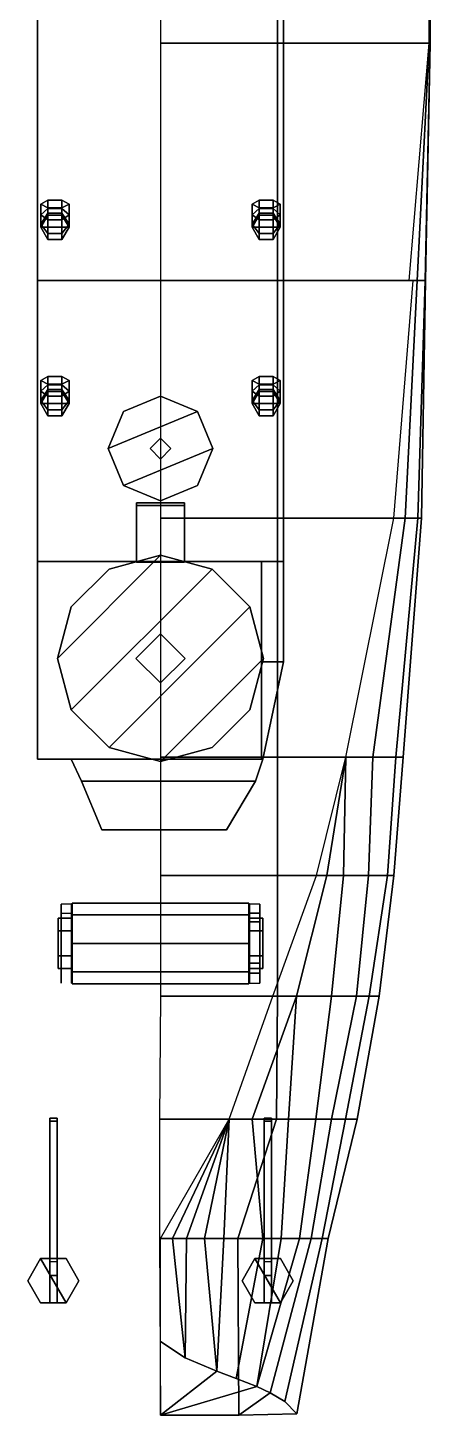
# Model space of a CAD drawing. Extents: x -5.2 to 5.2, y -31.7 to 31.7.
# Drawn here: x -2.54 to 5.16, y -31.65 to -5.12 of the extents above; entities that cross this region are included whole.
import ezdxf

# ---------------------------------------------------------------- set-up
doc = ezdxf.new("R2010")
doc.units = 0
doc.layers.get('0').update_dxf_attribs({"linetype": 'CONTINUOUS'})

msp = doc.modelspace()

# ---------------------------------------------------------------- linework, layer by layer
for points in [[(0, -0.89, 0.71), (0, -5.42, 0.74), (2.24, -5.42, 0.68), (2.24, -0.89, 0.65)], [(2.24, -5.42, 0.68), (5.16, -5.42, 0.51), (5.14, -0.89, 0.48), (2.24, -0.89, 0.65)], [(5.14, -0.89, 0.48), (5.16, -5.42, 0.51), (5.136, -5.42, -1), (5.132, -0.89, -1)], [(-2.35, -4.83, 0.67), (-2.35, -9.96, 0.8), (-2.35, -9.96, 3.11), (-2.35, -4.83, 2.85)], [(-2.35, -4.83, 2.85), (-2.35, -9.96, 3.11), (2.35, -9.96, 3.11), (2.35, -4.83, 2.85)], [(2.35, -9.96, 3.11), (2.35, -9.96, 0.8), (2.35, -4.83, 0.67), (2.35, -4.83, 2.85)], [(0, -5.42, 0.74), (0, -9.96, 0.87), (2.24, -9.96, 0.81), (2.24, -5.42, 0.68)], [(2.24, -9.96, 0.81), (5.07, -9.96, 0.7), (5.16, -5.42, 0.51), (2.24, -5.42, 0.68)], [(5.136, -5.42, -1), (4.91, -9.96, -0.7), (4.756, -9.96, -1), (5.136, -5.42, -1)], [(5.16, -5.42, 0.51), (5.06, -9.96, 0.38), (4.91, -9.96, -0.7), (5.136, -5.42, -1)], [(5.16, -5.42, 0.51), (5.07, -9.96, 0.7), (5.06, -9.96, 0.38), (5.16, -5.42, 0.51)], [(-2.155, -8.42, 4.97), (-2.29, -8.5, 4.53), (-2.29, -8.7, 4.53), (-2.155, -8.8, 4.89)], [(-2.29, -8.5, 4.53), (-2.155, -8.42, 4.97), (-2.155, -8.8, 4.89), (-2.29, -8.7, 4.53)], [(-1.885, -8.42, 4.97), (-2.155, -8.42, 4.97), (-2.155, -8.8, 4.89), (-1.885, -8.8, 4.89)], [(-2.155, -8.42, 4.97), (-1.885, -8.42, 4.97), (-1.885, -8.8, 4.89), (-2.155, -8.8, 4.89)], [(-1.75, -8.5, 4.53), (-1.885, -8.42, 4.97), (-1.885, -8.8, 4.89), (-1.75, -8.7, 4.53)], [(-1.885, -8.42, 4.97), (-1.75, -8.5, 4.53), (-1.75, -8.7, 4.53), (-1.885, -8.8, 4.89)], [(1.885, -8.42, 4.97), (1.75, -8.5, 4.53), (1.75, -8.7, 4.53), (1.885, -8.8, 4.89)], [(1.75, -8.5, 4.53), (1.885, -8.42, 4.97), (1.885, -8.8, 4.89), (1.75, -8.7, 4.53)], [(2.155, -8.42, 4.97), (1.885, -8.42, 4.97), (1.885, -8.8, 4.89), (2.155, -8.8, 4.89)], [(1.885, -8.42, 4.97), (2.155, -8.42, 4.97), (2.155, -8.8, 4.89), (1.885, -8.8, 4.89)], [(2.29, -8.5, 4.53), (2.155, -8.42, 4.97), (2.155, -8.8, 4.89), (2.29, -8.7, 4.53)], [(2.155, -8.42, 4.97), (2.29, -8.5, 4.53), (2.29, -8.7, 4.53), (2.155, -8.8, 4.89)], [(-2.29, -8.5, 4.53), (-2.155, -8.57, 4.11), (-2.155, -8.58, 4.11), (-2.29, -8.7, 4.53)], [(-2.155, -8.57, 4.11), (-2.29, -8.5, 4.53), (-2.29, -8.7, 4.53), (-2.155, -8.58, 4.11)], [(-2.155, -8.67, 4.06), (-2.29, -8.88, 4.37), (-2.29, -8.7, 4.53), (-2.155, -8.58, 4.11)], [(-2.29, -8.88, 4.37), (-2.155, -8.67, 4.06), (-2.155, -8.58, 4.11), (-2.29, -8.7, 4.53)], [(-2.155, -8.706, 3.96), (-2.29, -8.94, 4.16), (-2.29, -8.88, 4.37), (-2.155, -8.67, 4.06)], [(-2.29, -8.94, 4.16), (-2.155, -8.706, 3.96), (-2.155, -8.67, 4.06), (-2.29, -8.88, 4.37)], [(-2.29, -8.88, 4.37), (-2.155, -9.06, 4.66), (-2.155, -8.8, 4.89), (-2.29, -8.7, 4.53)], [(-2.155, -9.06, 4.66), (-2.29, -8.88, 4.37), (-2.29, -8.7, 4.53), (-2.155, -8.8, 4.89)], [(-2.155, -8.706, 3.04), (-2.29, -8.94, 3.05), (-2.29, -8.94, 4.16), (-2.155, -8.706, 3.96)], [(-1.885, -8.706, 3.96), (-2.155, -8.706, 3.96), (-2.29, -8.94, 4.16), (-1.75, -8.94, 4.16)], [(-2.155, -8.57, 4.11), (-1.885, -8.57, 4.11), (-1.885, -8.58, 4.11), (-2.155, -8.58, 4.11)], [(-1.885, -8.57, 4.11), (-2.155, -8.57, 4.11), (-2.155, -8.58, 4.11), (-1.885, -8.58, 4.11)], [(-1.885, -8.67, 4.06), (-2.155, -8.67, 4.06), (-2.155, -8.58, 4.11), (-1.885, -8.58, 4.11)], [(-2.155, -8.67, 4.06), (-1.885, -8.67, 4.06), (-1.885, -8.58, 4.11), (-2.155, -8.58, 4.11)], [(-1.885, -8.706, 3.96), (-2.155, -8.706, 3.96), (-2.155, -8.67, 4.06), (-1.885, -8.67, 4.06)], [(-2.155, -8.706, 3.96), (-1.885, -8.706, 3.96), (-1.885, -8.67, 4.06), (-2.155, -8.67, 4.06)], [(-1.885, -8.706, 3.04), (-2.155, -8.706, 3.04), (-2.155, -8.706, 3.96), (-1.885, -8.706, 3.96)], [(-1.885, -8.57, 4.11), (-1.75, -8.5, 4.53), (-1.75, -8.7, 4.53), (-1.885, -8.58, 4.11)], [(-1.75, -8.5, 4.53), (-1.885, -8.57, 4.11), (-1.885, -8.58, 4.11), (-1.75, -8.7, 4.53)], [(-1.75, -8.88, 4.37), (-1.885, -8.67, 4.06), (-1.885, -8.58, 4.11), (-1.75, -8.7, 4.53)], [(-1.885, -8.67, 4.06), (-1.75, -8.88, 4.37), (-1.75, -8.7, 4.53), (-1.885, -8.58, 4.11)], [(-1.75, -8.94, 4.16), (-1.885, -8.706, 3.96), (-1.885, -8.67, 4.06), (-1.75, -8.88, 4.37)], [(-1.885, -8.706, 3.96), (-1.75, -8.94, 4.16), (-1.75, -8.88, 4.37), (-1.885, -8.67, 4.06)], [(-1.885, -9.06, 4.66), (-1.75, -8.88, 4.37), (-1.75, -8.7, 4.53), (-1.885, -8.8, 4.89)], [(-1.75, -8.88, 4.37), (-1.885, -9.06, 4.66), (-1.885, -8.8, 4.89), (-1.75, -8.7, 4.53)], [(-1.75, -8.94, 3.05), (-1.885, -8.706, 3.04), (-1.885, -8.706, 3.96), (-1.75, -8.94, 4.16)], [(1.75, -8.5, 4.53), (1.885, -8.57, 4.11), (1.885, -8.58, 4.11), (1.75, -8.7, 4.53)], [(1.885, -8.57, 4.11), (1.75, -8.5, 4.53), (1.75, -8.7, 4.53), (1.885, -8.58, 4.11)], [(1.885, -8.67, 4.06), (1.75, -8.88, 4.37), (1.75, -8.7, 4.53), (1.885, -8.58, 4.11)], [(1.75, -8.88, 4.37), (1.885, -8.67, 4.06), (1.885, -8.58, 4.11), (1.75, -8.7, 4.53)], [(1.885, -8.706, 3.96), (1.75, -8.94, 4.16), (1.75, -8.88, 4.37), (1.885, -8.67, 4.06)], [(1.75, -8.94, 4.16), (1.885, -8.706, 3.96), (1.885, -8.67, 4.06), (1.75, -8.88, 4.37)], [(1.75, -8.88, 4.37), (1.885, -9.06, 4.66), (1.885, -8.8, 4.89), (1.75, -8.7, 4.53)], [(1.885, -9.06, 4.66), (1.75, -8.88, 4.37), (1.75, -8.7, 4.53), (1.885, -8.8, 4.89)], [(1.885, -8.706, 3.04), (1.75, -8.94, 3.05), (1.75, -8.94, 4.16), (1.885, -8.706, 3.96)], [(2.155, -8.706, 3.96), (1.885, -8.706, 3.96), (1.75, -8.94, 4.16), (2.29, -8.94, 4.16)], [(1.885, -8.57, 4.11), (2.155, -8.57, 4.11), (2.155, -8.58, 4.11), (1.885, -8.58, 4.11)], [(2.155, -8.57, 4.11), (1.885, -8.57, 4.11), (1.885, -8.58, 4.11), (2.155, -8.58, 4.11)], [(2.155, -8.67, 4.06), (1.885, -8.67, 4.06), (1.885, -8.58, 4.11), (2.155, -8.58, 4.11)], [(1.885, -8.67, 4.06), (2.155, -8.67, 4.06), (2.155, -8.58, 4.11), (1.885, -8.58, 4.11)], [(2.155, -8.706, 3.96), (1.885, -8.706, 3.96), (1.885, -8.67, 4.06), (2.155, -8.67, 4.06)], [(1.885, -8.706, 3.96), (2.155, -8.706, 3.96), (2.155, -8.67, 4.06), (1.885, -8.67, 4.06)], [(2.155, -8.706, 3.04), (1.885, -8.706, 3.04), (1.885, -8.706, 3.96), (2.155, -8.706, 3.96)], [(2.155, -8.57, 4.11), (2.29, -8.5, 4.53), (2.29, -8.7, 4.53), (2.155, -8.58, 4.11)], [(2.29, -8.5, 4.53), (2.155, -8.57, 4.11), (2.155, -8.58, 4.11), (2.29, -8.7, 4.53)], [(2.29, -8.88, 4.37), (2.155, -8.67, 4.06), (2.155, -8.58, 4.11), (2.29, -8.7, 4.53)], [(2.155, -8.67, 4.06), (2.29, -8.88, 4.37), (2.29, -8.7, 4.53), (2.155, -8.58, 4.11)], [(2.29, -8.94, 4.16), (2.155, -8.706, 3.96), (2.155, -8.67, 4.06), (2.29, -8.88, 4.37)], [(2.155, -8.706, 3.96), (2.29, -8.94, 4.16), (2.29, -8.88, 4.37), (2.155, -8.67, 4.06)], [(2.155, -9.06, 4.66), (2.29, -8.88, 4.37), (2.29, -8.7, 4.53), (2.155, -8.8, 4.89)], [(2.29, -8.88, 4.37), (2.155, -9.06, 4.66), (2.155, -8.8, 4.89), (2.29, -8.7, 4.53)], [(2.29, -8.94, 3.05), (2.155, -8.706, 3.04), (2.155, -8.706, 3.96), (2.29, -8.94, 4.16)], [(-2.29, -8.94, 4.16), (-2.155, -9.174, 4.35), (-2.155, -9.06, 4.66), (-2.29, -8.88, 4.37)], [(-2.155, -9.174, 4.35), (-2.29, -8.94, 4.16), (-2.29, -8.88, 4.37), (-2.155, -9.06, 4.66)], [(-2.29, -8.94, 3.05), (-2.155, -9.174, 3.06), (-2.155, -9.174, 4.35), (-2.29, -8.94, 4.16)], [(-1.75, -8.94, 4.16), (-2.29, -8.94, 4.16), (-2.155, -9.174, 4.35), (-1.885, -9.174, 4.35)], [(-2.155, -9.06, 4.66), (-1.885, -9.06, 4.66), (-1.885, -8.8, 4.89), (-2.155, -8.8, 4.89)], [(-1.885, -9.06, 4.66), (-2.155, -9.06, 4.66), (-2.155, -8.8, 4.89), (-1.885, -8.8, 4.89)], [(-1.885, -9.174, 4.35), (-1.75, -8.94, 4.16), (-1.75, -8.88, 4.37), (-1.885, -9.06, 4.66)], [(-1.75, -8.94, 4.16), (-1.885, -9.174, 4.35), (-1.885, -9.06, 4.66), (-1.75, -8.88, 4.37)], [(-1.885, -9.174, 3.06), (-1.75, -8.94, 3.05), (-1.75, -8.94, 4.16), (-1.885, -9.174, 4.35)], [(1.75, -8.94, 4.16), (1.885, -9.174, 4.35), (1.885, -9.06, 4.66), (1.75, -8.88, 4.37)], [(1.885, -9.174, 4.35), (1.75, -8.94, 4.16), (1.75, -8.88, 4.37), (1.885, -9.06, 4.66)], [(1.75, -8.94, 3.05), (1.885, -9.174, 3.06), (1.885, -9.174, 4.35), (1.75, -8.94, 4.16)], [(2.29, -8.94, 4.16), (1.75, -8.94, 4.16), (1.885, -9.174, 4.35), (2.155, -9.174, 4.35)], [(1.885, -9.06, 4.66), (2.155, -9.06, 4.66), (2.155, -8.8, 4.89), (1.885, -8.8, 4.89)], [(2.155, -9.06, 4.66), (1.885, -9.06, 4.66), (1.885, -8.8, 4.89), (2.155, -8.8, 4.89)], [(2.155, -9.174, 4.35), (2.29, -8.94, 4.16), (2.29, -8.88, 4.37), (2.155, -9.06, 4.66)], [(2.29, -8.94, 4.16), (2.155, -9.174, 4.35), (2.155, -9.06, 4.66), (2.29, -8.88, 4.37)], [(2.155, -9.174, 3.06), (2.29, -8.94, 3.05), (2.29, -8.94, 4.16), (2.155, -9.174, 4.35)], [(-2.155, -9.174, 4.35), (-1.885, -9.174, 4.35), (-1.885, -9.06, 4.66), (-2.155, -9.06, 4.66)], [(-1.885, -9.174, 4.35), (-2.155, -9.174, 4.35), (-2.155, -9.06, 4.66), (-1.885, -9.06, 4.66)], [(-2.155, -9.174, 3.06), (-1.885, -9.174, 3.06), (-1.885, -9.174, 4.35), (-2.155, -9.174, 4.35)], [(1.885, -9.174, 4.35), (2.155, -9.174, 4.35), (2.155, -9.06, 4.66), (1.885, -9.06, 4.66)], [(2.155, -9.174, 4.35), (1.885, -9.174, 4.35), (1.885, -9.06, 4.66), (2.155, -9.06, 4.66)], [(1.885, -9.174, 3.06), (2.155, -9.174, 3.06), (2.155, -9.174, 4.35), (1.885, -9.174, 4.35)], [(-2.35, -9.96, 3.11), (-2.35, -15.33, 3.4), (2.35, -15.33, 3.4), (2.35, -9.96, 3.11)], [(-2.35, -9.96, 0.8), (-2.35, -15.33, 1.08), (-2.35, -15.33, 3.4), (-2.35, -9.96, 3.11)], [(0, -9.96, 0.87), (0, -14.5, 1.08), (2.24, -14.5, 1.04), (2.24, -9.96, 0.81)], [(2.24, -14.5, 1.04), (4.99, -14.5, 0.93), (5.07, -9.96, 0.7), (2.24, -9.96, 0.81)], [(2.35, -15.33, 3.4), (2.35, -15.33, 1.08), (2.35, -9.96, 0.8), (2.35, -9.96, 3.11)], [(4.91, -9.96, -0.7), (4.68, -14.5, -0.58), (4.464, -14.5, -1), (4.831, -9.96, -1)], [(5.06, -9.96, 0.38), (4.92, -14.5, 0.35), (4.68, -14.5, -0.58), (4.91, -9.96, -0.7)], [(5.07, -9.96, 0.7), (4.99, -14.5, 0.93), (4.92, -14.5, 0.35), (5.06, -9.96, 0.38)], [(-2.29, -11.87, 4.69), (-2.155, -11.79, 5.13), (-2.155, -12.17, 5.05), (-2.29, -12.07, 4.69)], [(-2.155, -11.79, 5.13), (-2.29, -11.87, 4.69), (-2.29, -12.07, 4.69), (-2.155, -12.17, 5.05)], [(-2.155, -11.94, 4.27), (-2.29, -11.87, 4.69), (-2.29, -12.07, 4.69), (-2.155, -11.95, 4.27)], [(-2.29, -11.87, 4.69), (-2.155, -11.94, 4.27), (-2.155, -11.95, 4.27), (-2.29, -12.07, 4.69)], [(-2.155, -11.79, 5.13), (-1.885, -11.79, 5.13), (-1.885, -12.17, 5.05), (-2.155, -12.17, 5.05)], [(-1.885, -11.79, 5.13), (-2.155, -11.79, 5.13), (-2.155, -12.17, 5.05), (-1.885, -12.17, 5.05)], [(-1.885, -11.79, 5.13), (-1.75, -11.87, 4.69), (-1.75, -12.07, 4.69), (-1.885, -12.17, 5.05)], [(-1.75, -11.87, 4.69), (-1.885, -11.79, 5.13), (-1.885, -12.17, 5.05), (-1.75, -12.07, 4.69)], [(-1.75, -11.87, 4.69), (-1.885, -11.94, 4.27), (-1.885, -11.95, 4.27), (-1.75, -12.07, 4.69)], [(-1.885, -11.94, 4.27), (-1.75, -11.87, 4.69), (-1.75, -12.07, 4.69), (-1.885, -11.95, 4.27)], [(1.75, -11.87, 4.69), (1.885, -11.79, 5.13), (1.885, -12.17, 5.05), (1.75, -12.07, 4.69)], [(1.885, -11.79, 5.13), (1.75, -11.87, 4.69), (1.75, -12.07, 4.69), (1.885, -12.17, 5.05)], [(1.885, -11.94, 4.27), (1.75, -11.87, 4.69), (1.75, -12.07, 4.69), (1.885, -11.95, 4.27)], [(1.75, -11.87, 4.69), (1.885, -11.94, 4.27), (1.885, -11.95, 4.27), (1.75, -12.07, 4.69)], [(1.885, -11.79, 5.13), (2.155, -11.79, 5.13), (2.155, -12.17, 5.05), (1.885, -12.17, 5.05)], [(2.155, -11.79, 5.13), (1.885, -11.79, 5.13), (1.885, -12.17, 5.05), (2.155, -12.17, 5.05)], [(2.155, -11.79, 5.13), (2.29, -11.87, 4.69), (2.29, -12.07, 4.69), (2.155, -12.17, 5.05)], [(2.29, -11.87, 4.69), (2.155, -11.79, 5.13), (2.155, -12.17, 5.05), (2.29, -12.07, 4.69)], [(2.29, -11.87, 4.69), (2.155, -11.94, 4.27), (2.155, -11.95, 4.27), (2.29, -12.07, 4.69)], [(2.155, -11.94, 4.27), (2.29, -11.87, 4.69), (2.29, -12.07, 4.69), (2.155, -11.95, 4.27)], [(-2.29, -12.25, 4.53), (-2.155, -12.04, 4.22), (-2.155, -11.95, 4.27), (-2.29, -12.07, 4.69)], [(-2.155, -12.04, 4.22), (-2.29, -12.25, 4.53), (-2.29, -12.07, 4.69), (-2.155, -11.95, 4.27)], [(-2.29, -12.31, 4.32), (-2.155, -12.076, 4.12), (-2.155, -12.04, 4.22), (-2.29, -12.25, 4.53)], [(-2.155, -12.076, 4.12), (-2.29, -12.31, 4.32), (-2.29, -12.25, 4.53), (-2.155, -12.04, 4.22)], [(-2.155, -12.43, 4.82), (-2.29, -12.25, 4.53), (-2.29, -12.07, 4.69), (-2.155, -12.17, 5.05)], [(-2.29, -12.25, 4.53), (-2.155, -12.43, 4.82), (-2.155, -12.17, 5.05), (-2.29, -12.07, 4.69)], [(-2.155, -12.076, 3.12), (-2.29, -12.31, 3.12), (-2.29, -12.31, 4.32), (-2.155, -12.076, 4.12)], [(-1.885, -12.076, 4.12), (-2.155, -12.076, 4.12), (-2.29, -12.31, 4.32), (-1.75, -12.31, 4.32)], [(-1.885, -11.94, 4.27), (-2.155, -11.94, 4.27), (-2.155, -11.95, 4.27), (-1.885, -11.95, 4.27)], [(-2.155, -11.94, 4.27), (-1.885, -11.94, 4.27), (-1.885, -11.95, 4.27), (-2.155, -11.95, 4.27)], [(-2.155, -12.04, 4.22), (-1.885, -12.04, 4.22), (-1.885, -11.95, 4.27), (-2.155, -11.95, 4.27)], [(-1.885, -12.04, 4.22), (-2.155, -12.04, 4.22), (-2.155, -11.95, 4.27), (-1.885, -11.95, 4.27)], [(-2.155, -12.076, 4.12), (-1.885, -12.076, 4.12), (-1.885, -12.04, 4.22), (-2.155, -12.04, 4.22)], [(-1.885, -12.076, 4.12), (-2.155, -12.076, 4.12), (-2.155, -12.04, 4.22), (-1.885, -12.04, 4.22)], [(-1.885, -12.076, 3.12), (-2.155, -12.076, 3.12), (-2.155, -12.076, 4.12), (-1.885, -12.076, 4.12)], [(-1.885, -12.43, 4.82), (-2.155, -12.43, 4.82), (-2.155, -12.17, 5.05), (-1.885, -12.17, 5.05)], [(-2.155, -12.43, 4.82), (-1.885, -12.43, 4.82), (-1.885, -12.17, 5.05), (-2.155, -12.17, 5.05)], [(-1.885, -12.04, 4.22), (-1.75, -12.25, 4.53), (-1.75, -12.07, 4.69), (-1.885, -11.95, 4.27)], [(-1.75, -12.25, 4.53), (-1.885, -12.04, 4.22), (-1.885, -11.95, 4.27), (-1.75, -12.07, 4.69)], [(-1.885, -12.076, 4.12), (-1.75, -12.31, 4.32), (-1.75, -12.25, 4.53), (-1.885, -12.04, 4.22)], [(-1.75, -12.31, 4.32), (-1.885, -12.076, 4.12), (-1.885, -12.04, 4.22), (-1.75, -12.25, 4.53)], [(-1.75, -12.25, 4.53), (-1.885, -12.43, 4.82), (-1.885, -12.17, 5.05), (-1.75, -12.07, 4.69)], [(-1.885, -12.43, 4.82), (-1.75, -12.25, 4.53), (-1.75, -12.07, 4.69), (-1.885, -12.17, 5.05)], [(-1.75, -12.31, 3.12), (-1.885, -12.076, 3.12), (-1.885, -12.076, 4.12), (-1.75, -12.31, 4.32)], [(-0.707, -12.463, 6.54), (-1, -13.17, 6.54), (0.707, -12.463, 6.54), (0, -12.17, 6.54)], [(0, -12.17, 6.54), (0.707, -12.463, 6.54), (-1, -13.17, 6.54), (-0.707, -12.463, 6.54)], [(-0.707, -12.463, 6.54), (0, -12.17, 6.54), (0, -12.17, 7.31), (-0.707, -12.463, 7.31)], [(-0.707, -12.463, 7.31), (0, -12.17, 7.31), (0, -12.17, 6.54), (-0.707, -12.463, 6.54)], [(0, -12.17, 7.31), (0.707, -12.463, 7.31), (0.707, -12.463, 6.54), (0, -12.17, 6.54)], [(0, -12.17, 6.54), (0.707, -12.463, 6.54), (0.707, -12.463, 7.31), (0, -12.17, 7.31)], [(1.75, -12.25, 4.53), (1.885, -12.04, 4.22), (1.885, -11.95, 4.27), (1.75, -12.07, 4.69)], [(1.885, -12.04, 4.22), (1.75, -12.25, 4.53), (1.75, -12.07, 4.69), (1.885, -11.95, 4.27)], [(1.75, -12.31, 4.32), (1.885, -12.076, 4.12), (1.885, -12.04, 4.22), (1.75, -12.25, 4.53)], [(1.885, -12.076, 4.12), (1.75, -12.31, 4.32), (1.75, -12.25, 4.53), (1.885, -12.04, 4.22)], [(1.885, -12.43, 4.82), (1.75, -12.25, 4.53), (1.75, -12.07, 4.69), (1.885, -12.17, 5.05)], [(1.75, -12.25, 4.53), (1.885, -12.43, 4.82), (1.885, -12.17, 5.05), (1.75, -12.07, 4.69)], [(1.885, -12.076, 3.12), (1.75, -12.31, 3.12), (1.75, -12.31, 4.32), (1.885, -12.076, 4.12)], [(2.155, -12.076, 4.12), (1.885, -12.076, 4.12), (1.75, -12.31, 4.32), (2.29, -12.31, 4.32)], [(2.155, -11.94, 4.27), (1.885, -11.94, 4.27), (1.885, -11.95, 4.27), (2.155, -11.95, 4.27)], [(1.885, -11.94, 4.27), (2.155, -11.94, 4.27), (2.155, -11.95, 4.27), (1.885, -11.95, 4.27)], [(1.885, -12.04, 4.22), (2.155, -12.04, 4.22), (2.155, -11.95, 4.27), (1.885, -11.95, 4.27)], [(2.155, -12.04, 4.22), (1.885, -12.04, 4.22), (1.885, -11.95, 4.27), (2.155, -11.95, 4.27)], [(1.885, -12.076, 4.12), (2.155, -12.076, 4.12), (2.155, -12.04, 4.22), (1.885, -12.04, 4.22)], [(2.155, -12.076, 4.12), (1.885, -12.076, 4.12), (1.885, -12.04, 4.22), (2.155, -12.04, 4.22)], [(2.155, -12.076, 3.12), (1.885, -12.076, 3.12), (1.885, -12.076, 4.12), (2.155, -12.076, 4.12)], [(2.155, -12.43, 4.82), (1.885, -12.43, 4.82), (1.885, -12.17, 5.05), (2.155, -12.17, 5.05)], [(1.885, -12.43, 4.82), (2.155, -12.43, 4.82), (2.155, -12.17, 5.05), (1.885, -12.17, 5.05)], [(2.155, -12.04, 4.22), (2.29, -12.25, 4.53), (2.29, -12.07, 4.69), (2.155, -11.95, 4.27)], [(2.29, -12.25, 4.53), (2.155, -12.04, 4.22), (2.155, -11.95, 4.27), (2.29, -12.07, 4.69)], [(2.155, -12.076, 4.12), (2.29, -12.31, 4.32), (2.29, -12.25, 4.53), (2.155, -12.04, 4.22)], [(2.29, -12.31, 4.32), (2.155, -12.076, 4.12), (2.155, -12.04, 4.22), (2.29, -12.25, 4.53)], [(2.29, -12.25, 4.53), (2.155, -12.43, 4.82), (2.155, -12.17, 5.05), (2.29, -12.07, 4.69)], [(2.155, -12.43, 4.82), (2.29, -12.25, 4.53), (2.29, -12.07, 4.69), (2.155, -12.17, 5.05)], [(2.29, -12.31, 3.12), (2.155, -12.076, 3.12), (2.155, -12.076, 4.12), (2.29, -12.31, 4.32)], [(-2.155, -12.544, 4.51), (-2.29, -12.31, 4.32), (-2.29, -12.25, 4.53), (-2.155, -12.43, 4.82)], [(-2.29, -12.31, 4.32), (-2.155, -12.544, 4.51), (-2.155, -12.43, 4.82), (-2.29, -12.25, 4.53)], [(-2.29, -12.31, 3.12), (-2.155, -12.544, 3.12), (-2.155, -12.544, 4.51), (-2.29, -12.31, 4.32)], [(-1.75, -12.31, 4.32), (-2.29, -12.31, 4.32), (-2.155, -12.544, 4.51), (-1.885, -12.544, 4.51)], [(-1.885, -12.544, 4.51), (-2.155, -12.544, 4.51), (-2.155, -12.43, 4.82), (-1.885, -12.43, 4.82)], [(-2.155, -12.544, 4.51), (-1.885, -12.544, 4.51), (-1.885, -12.43, 4.82), (-2.155, -12.43, 4.82)], [(-1.75, -12.31, 4.32), (-1.885, -12.544, 4.51), (-1.885, -12.43, 4.82), (-1.75, -12.25, 4.53)], [(-1.885, -12.544, 4.51), (-1.75, -12.31, 4.32), (-1.75, -12.25, 4.53), (-1.885, -12.43, 4.82)], [(-1.885, -12.544, 3.12), (-1.75, -12.31, 3.12), (-1.75, -12.31, 4.32), (-1.885, -12.544, 4.51)], [(0.707, -12.463, 6.54), (1, -13.17, 6.54), (-0.707, -13.877, 6.54), (-1, -13.17, 6.54)], [(-1, -13.17, 6.54), (-0.707, -13.877, 6.54), (1, -13.17, 6.54), (0.707, -12.463, 6.54)], [(-1, -13.17, 7.31), (-0.707, -12.463, 7.31), (-0.707, -12.463, 6.54), (-1, -13.17, 6.54)], [(-1, -13.17, 6.54), (-0.707, -12.463, 6.54), (-0.707, -12.463, 7.31), (-1, -13.17, 7.31)], [(0.707, -12.463, 7.31), (1, -13.17, 7.31), (1, -13.17, 6.54), (0.707, -12.463, 6.54)], [(0.707, -12.463, 6.54), (1, -13.17, 6.54), (1, -13.17, 7.31), (0.707, -12.463, 7.31)], [(1.885, -12.544, 4.51), (1.75, -12.31, 4.32), (1.75, -12.25, 4.53), (1.885, -12.43, 4.82)], [(1.75, -12.31, 4.32), (1.885, -12.544, 4.51), (1.885, -12.43, 4.82), (1.75, -12.25, 4.53)], [(1.75, -12.31, 3.12), (1.885, -12.544, 3.12), (1.885, -12.544, 4.51), (1.75, -12.31, 4.32)], [(2.29, -12.31, 4.32), (1.75, -12.31, 4.32), (1.885, -12.544, 4.51), (2.155, -12.544, 4.51)], [(2.155, -12.544, 4.51), (1.885, -12.544, 4.51), (1.885, -12.43, 4.82), (2.155, -12.43, 4.82)], [(1.885, -12.544, 4.51), (2.155, -12.544, 4.51), (2.155, -12.43, 4.82), (1.885, -12.43, 4.82)], [(2.29, -12.31, 4.32), (2.155, -12.544, 4.51), (2.155, -12.43, 4.82), (2.29, -12.25, 4.53)], [(2.155, -12.544, 4.51), (2.29, -12.31, 4.32), (2.29, -12.25, 4.53), (2.155, -12.43, 4.82)], [(2.155, -12.544, 3.12), (2.29, -12.31, 3.12), (2.29, -12.31, 4.32), (2.155, -12.544, 4.51)], [(-2.155, -12.544, 3.12), (-1.885, -12.544, 3.12), (-1.885, -12.544, 4.51), (-2.155, -12.544, 4.51)], [(1.885, -12.544, 3.12), (2.155, -12.544, 3.12), (2.155, -12.544, 4.51), (1.885, -12.544, 4.51)], [(0, -12.97, 3.27), (-0.2, -13.17, 3.28), (-0.2, -13.17, 6.54), (0, -12.97, 6.54)], [(0.2, -13.17, 3.28), (0, -12.97, 3.27), (0, -12.97, 6.54), (0.2, -13.17, 6.54)], [(-0.707, -13.877, 6.54), (-1, -13.17, 6.54), (-1, -13.17, 7.31), (-0.707, -13.877, 7.31)], [(-0.707, -13.877, 7.31), (-1, -13.17, 7.31), (-1, -13.17, 6.54), (-0.707, -13.877, 6.54)], [(-0.707, -13.877, 6.54), (0, -14.17, 6.54), (0.707, -13.877, 6.54), (1, -13.17, 6.54)], [(1, -13.17, 6.54), (0.707, -13.877, 6.54), (0, -14.17, 6.54), (-0.707, -13.877, 6.54)], [(-0.2, -13.17, 3.28), (0, -13.37, 3.29), (0, -13.37, 6.54), (-0.2, -13.17, 6.54)], [(0, -13.37, 3.29), (0.2, -13.17, 3.28), (0.2, -13.17, 6.54), (0, -13.37, 6.54)], [(1, -13.17, 6.54), (0.707, -13.877, 6.54), (0.707, -13.877, 7.31), (1, -13.17, 7.31)], [(1, -13.17, 7.31), (0.707, -13.877, 7.31), (0.707, -13.877, 6.54), (1, -13.17, 6.54)], [(0, -14.17, 6.54), (-0.707, -13.877, 6.54), (-0.707, -13.877, 7.31), (0, -14.17, 7.31)], [(0, -14.17, 7.31), (-0.707, -13.877, 7.31), (-0.707, -13.877, 6.54), (0, -14.17, 6.54)], [(0.707, -13.877, 7.31), (0, -14.17, 7.31), (0, -14.17, 6.54), (0.707, -13.877, 6.54)], [(0.707, -13.877, 6.54), (0, -14.17, 6.54), (0, -14.17, 7.31), (0.707, -13.877, 7.31)], [(-0.46, -14.26, 4.82), (-0.46, -15.34, 4.82), (-0.46, -15.34, 6.71), (-0.46, -14.21, 6.66)], [(0.46, -14.21, 6.66), (0.46, -14.26, 4.82), (-0.46, -14.26, 4.82), (-0.46, -14.21, 6.66)], [(-0.46, -14.21, 6.66), (-0.46, -15.34, 6.71), (0.46, -15.34, 6.71), (0.46, -14.21, 6.66)], [(0.46, -14.26, 4.82), (0.46, -15.34, 4.82), (-0.46, -15.34, 4.82), (-0.46, -14.26, 4.82)], [(0.46, -15.34, 6.71), (0.46, -15.34, 4.82), (0.46, -14.26, 4.82), (0.46, -14.21, 6.66)], [(0, -14.5, 1.08), (0, -19.07, 1.4), (2.24, -19.07, 1.36), (2.24, -14.5, 1.04)], [(2.24, -19.07, 1.36), (4.64, -19.07, 1.26), (4.99, -14.5, 0.93), (2.24, -14.5, 1.04)], [(4.68, -14.5, -0.58), (4.06, -19.07, -0.25), (3.548, -19.07, -1), (4.464, -14.5, -1)], [(4.92, -14.5, 0.35), (4.5, -19.07, 0.73), (4.06, -19.07, -0.25), (4.68, -14.5, -0.58)], [(4.99, -14.5, 0.93), (4.64, -19.07, 1.26), (4.5, -19.07, 0.73), (4.92, -14.5, 0.35)], [(-2.35, -15.33, 1.08), (-2.35, -19.11, 1.36), (-2.35, -19.11, 3.74), (-2.35, -15.33, 3.4)], [(-2.35, -15.33, 3.4), (-2.35, -19.11, 3.74), (1.93, -19.11, 3.74), (1.93, -15.33, 3.4)], [(0, -15.21, 4.88), (0.985, -15.474, 4.88), (-1.706, -18.165, 4.88), (-1.97, -17.18, 4.88)], [(-1.97, -17.18, 4.88), (-1.706, -18.165, 4.88), (0.985, -15.474, 4.88), (0, -15.21, 4.88)], [(-1.706, -16.195, 4.88), (-1.97, -17.18, 4.88), (0, -15.21, 4.88), (-0.985, -15.474, 4.88)], [(-0.985, -15.474, 4.88), (0, -15.21, 4.88), (-1.97, -17.18, 4.88), (-1.706, -16.195, 4.88)], [(-0.985, -15.474, 5.72), (0, -15.21, 5.71), (0, -15.21, 4.88), (-0.985, -15.474, 4.88)], [(-0.985, -15.474, 4.88), (0, -15.21, 4.88), (0, -15.21, 5.71), (-0.985, -15.474, 5.72)], [(-0.46, -15.34, 6.71), (-0.46, -15.34, 4.82), (0.46, -15.34, 4.82), (0.46, -15.34, 6.71)], [(0.985, -15.474, 4.88), (0, -15.21, 4.88), (0, -15.21, 5.71), (0.985, -15.474, 5.72)], [(0.985, -15.474, 5.72), (0, -15.21, 5.71), (0, -15.21, 4.88), (0.985, -15.474, 4.88)], [(1.93, -15.33, 3.4), (1.93, -15.33, 1.08), (2.35, -15.33, 1.08), (2.35, -15.33, 3.4)], [(1.93, -19.11, 3.74), (1.93, -19.11, 1.36), (1.93, -15.33, 1.08), (1.93, -15.33, 3.4)], [(2.35, -15.33, 3.4), (2.35, -17.25, 3.57), (1.93, -17.25, 3.573), (1.93, -15.33, 3.4)], [(1.93, -15.33, 3.4), (1.93, -17.25, 3.573), (2.35, -17.25, 3.57), (2.35, -15.33, 3.4)], [(-1.706, -18.165, 4.88), (-0.985, -18.886, 4.88), (1.706, -16.195, 4.88), (0.985, -15.474, 4.88)], [(0.985, -15.474, 4.88), (1.706, -16.195, 4.88), (-0.985, -18.886, 4.88), (-1.706, -18.165, 4.88)], [(-1.706, -16.195, 4.88), (-0.985, -15.474, 4.88), (-0.985, -15.474, 5.72), (-1.706, -16.195, 5.73)], [(-1.706, -16.195, 5.73), (-0.985, -15.474, 5.72), (-0.985, -15.474, 4.88), (-1.706, -16.195, 4.88)], [(1.706, -16.195, 4.88), (0.985, -15.474, 4.88), (0.985, -15.474, 5.72), (1.706, -16.195, 5.73)], [(1.706, -16.195, 5.73), (0.985, -15.474, 5.72), (0.985, -15.474, 4.88), (1.706, -16.195, 4.88)], [(-1.97, -17.18, 5.76), (-1.706, -16.195, 5.73), (-1.706, -16.195, 4.88), (-1.97, -17.18, 4.88)], [(-1.97, -17.18, 4.88), (-1.706, -16.195, 4.88), (-1.706, -16.195, 5.73), (-1.97, -17.18, 5.76)], [(-0.985, -18.886, 4.88), (0, -19.15, 4.88), (1.97, -17.18, 4.88), (1.706, -16.195, 4.88)], [(1.706, -16.195, 4.88), (1.97, -17.18, 4.88), (0, -19.15, 4.88), (-0.985, -18.886, 4.88)], [(1.97, -17.18, 4.88), (1.706, -16.195, 4.88), (1.706, -16.195, 5.73), (1.97, -17.18, 5.76)], [(1.97, -17.18, 5.76), (1.706, -16.195, 5.73), (1.706, -16.195, 4.88), (1.97, -17.18, 4.88)], [(0, -16.71, 3.52), (-0.47, -17.18, 3.56), (-0.47, -17.18, 4.88), (0, -16.71, 4.88)], [(0.47, -17.18, 3.56), (0, -16.71, 3.52), (0, -16.71, 4.88), (0.47, -17.18, 4.88)], [(-1.706, -18.165, 4.88), (-1.97, -17.18, 4.88), (-1.97, -17.18, 5.76), (-1.706, -18.165, 5.78)], [(-1.706, -18.165, 5.78), (-1.97, -17.18, 5.76), (-1.97, -17.18, 4.88), (-1.706, -18.165, 4.88)], [(-0.47, -17.18, 3.56), (0, -17.65, 3.6), (0, -17.65, 4.88), (-0.47, -17.18, 4.88)], [(0, -19.15, 4.88), (0.985, -18.886, 4.88), (1.706, -18.165, 4.88), (1.97, -17.18, 4.88)], [(1.97, -17.18, 4.88), (1.706, -18.165, 4.88), (0.985, -18.886, 4.88), (0, -19.15, 4.88)], [(0, -17.65, 3.6), (0.47, -17.18, 3.56), (0.47, -17.18, 4.88), (0, -17.65, 4.88)], [(1.706, -18.165, 4.88), (1.97, -17.18, 4.88), (1.97, -17.18, 5.76), (1.706, -18.165, 5.78)], [(1.706, -18.165, 5.78), (1.97, -17.18, 5.76), (1.97, -17.18, 4.88), (1.706, -18.165, 4.88)], [(2.35, -17.25, 3.57), (1.96, -19.11, 3.74), (1.93, -19.11, 3.74), (1.93, -17.25, 3.573)], [(1.93, -17.25, 3.573), (1.93, -19.11, 3.74), (1.96, -19.11, 3.74), (2.35, -17.25, 3.57)], [(-0.985, -18.886, 5.8), (-1.706, -18.165, 5.78), (-1.706, -18.165, 4.88), (-0.985, -18.886, 4.88)], [(-0.985, -18.886, 4.88), (-1.706, -18.165, 4.88), (-1.706, -18.165, 5.78), (-0.985, -18.886, 5.8)], [(0.985, -18.886, 5.8), (1.706, -18.165, 5.78), (1.706, -18.165, 4.88), (0.985, -18.886, 4.88)], [(0.985, -18.886, 4.88), (1.706, -18.165, 4.88), (1.706, -18.165, 5.78), (0.985, -18.886, 5.8)], [(0, -19.15, 4.88), (-0.985, -18.886, 4.88), (-0.985, -18.886, 5.8), (0, -19.15, 5.81)], [(0, -19.15, 5.81), (-0.985, -18.886, 5.8), (-0.985, -18.886, 4.88), (0, -19.15, 4.88)], [(0, -19.15, 5.81), (0.985, -18.886, 5.8), (0.985, -18.886, 4.88), (0, -19.15, 4.88)], [(0, -19.15, 4.88), (0.985, -18.886, 4.88), (0.985, -18.886, 5.8), (0, -19.15, 5.81)], [(0, -19.07, 1.4), (0, -21.33, 1.57), (2.24, -21.33, 1.53), (2.24, -19.07, 1.36)], [(2.24, -21.33, 1.53), (4.46, -21.33, 1.43), (4.64, -19.07, 1.26), (2.24, -19.07, 1.36)], [(3.548, -19.07, -1), (3.18, -21.33, -0.8), (2.986, -21.33, -1), (3.548, -19.07, -1)], [(3.548, -19.07, -1), (3.5, -21.33, -0.43), (3.18, -21.33, -0.8), (3.548, -19.07, -1)], [(4.06, -19.07, -0.25), (3.98, -21.33, 0.27), (3.5, -21.33, -0.43), (3.548, -19.07, -1)], [(4.5, -19.07, 0.73), (4.34, -21.33, 1.01), (3.98, -21.33, 0.27), (4.06, -19.07, -0.25)], [(4.64, -19.07, 1.26), (4.46, -21.33, 1.43), (4.34, -21.33, 1.01), (4.5, -19.07, 0.73)], [(-2.35, -19.11, 3.74), (-2.35, -19.11, 1.36), (1.93, -19.11, 1.36), (1.93, -19.11, 3.74)], [(-1.71, -19.11, 3.74), (-1.51, -19.53, 3.78), (1.82, -19.53, 3.78), (1.96, -19.11, 3.74)], [(1.96, -19.11, 3.74), (1.82, -19.53, 3.78), (-1.51, -19.53, 3.78), (-1.71, -19.11, 3.74)], [(1.82, -19.53, 3.78), (1.26, -20.46, 3.87), (-1.12, -20.46, 3.87), (-1.51, -19.53, 3.78)], [(-1.51, -19.53, 3.78), (-1.12, -20.46, 3.87), (1.26, -20.46, 3.87), (1.82, -19.53, 3.78)], [(0, -21.33, 1.57), (0, -23.64, 1.84), (2.24, -23.64, 1.78), (2.24, -21.33, 1.53)], [(3.18, -21.33, -0.8), (2.6, -23.64, -0.64), (2.151, -23.64, -1), (2.986, -21.33, -1)], [(2.24, -23.64, 1.78), (4.18, -23.64, 1.67), (4.46, -21.33, 1.43), (2.24, -21.33, 1.53)], [(3.5, -21.33, -0.43), (3.27, -23.64, 0.04), (2.6, -23.64, -0.64), (3.18, -21.33, -0.8)], [(3.98, -21.33, 0.27), (3.75, -23.64, 0.72), (3.27, -23.64, 0.04), (3.5, -21.33, -0.43)], [(4.34, -21.33, 1.01), (3.99, -23.64, 1.17), (3.75, -23.64, 0.72), (3.98, -21.33, 0.27)], [(4.46, -21.33, 1.43), (4.18, -23.64, 1.67), (3.99, -23.64, 1.17), (4.34, -21.33, 1.01)], [(-1.9, -21.88, 1.5), (-1.9, -23.39, 1.63), (-1.9, -23.2, 3.2), (-1.9, -22.05, 3.2)], [(-1.7, -22.05, 3.2), (-1.7, -21.88, 1.5), (-1.9, -21.88, 1.5), (-1.9, -22.05, 3.2)], [(-1.7, -23.2, 3.2), (-1.7, -23.39, 1.63), (-1.7, -21.88, 1.5), (-1.7, -22.05, 3.2)], [(-1.7, -23.2, 3.2), (-1.7, -23.39, 1.63), (-1.7, -21.88, 1.5), (-1.7, -22.05, 3.2)], [(-1.69, -21.86, 3.2), (-1.69, -22.086, 3.744), (1.69, -22.086, 3.744), (1.69, -21.86, 3.2)], [(-1.69, -22.086, 2.656), (-1.69, -21.86, 3.2), (1.69, -21.86, 3.2), (1.69, -22.086, 2.656)], [(-1.69, -23.174, 3.744), (-1.69, -21.86, 3.2), (-1.69, -22.086, 2.656), (-1.69, -23.4, 3.2)], [(-1.69, -22.63, 3.97), (-1.69, -22.086, 3.744), (-1.69, -21.86, 3.2), (-1.69, -23.174, 3.744)], [(1.69, -22.086, 3.744), (1.69, -23.4, 3.2), (1.69, -23.174, 2.656), (1.69, -21.86, 3.2)], [(1.69, -21.86, 3.2), (1.69, -23.174, 2.656), (1.69, -22.63, 2.43), (1.69, -22.086, 2.656)], [(1.7, -21.88, 1.5), (1.7, -23.39, 1.63), (1.7, -23.2, 3.2), (1.7, -22.05, 3.2)], [(1.9, -22.05, 3.2), (1.9, -21.88, 1.5), (1.7, -21.88, 1.5), (1.7, -22.05, 3.2)], [(1.9, -23.2, 3.2), (1.9, -23.39, 1.63), (1.9, -21.88, 1.5), (1.9, -22.05, 3.2)], [(-1.96, -23.11, 3.2), (-1.96, -22.15, 3.2), (-1.96, -22.39, 2.784), (-1.96, -22.87, 2.784)], [(-1.69, -22.15, 3.2), (-1.69, -22.39, 2.784), (-1.96, -22.39, 2.784), (-1.96, -22.15, 3.2)], [(-1.96, -22.87, 3.616), (-1.96, -22.39, 3.616), (-1.96, -22.15, 3.2), (-1.96, -23.11, 3.2)], [(-1.69, -22.39, 3.616), (-1.69, -22.15, 3.2), (-1.96, -22.15, 3.2), (-1.96, -22.39, 3.616)], [(-1.7, -23.01, 3.77), (-1.7, -23.2, 3.2), (-1.7, -22.05, 3.2), (-1.7, -22.22, 3.77)], [(-1.69, -22.086, 3.744), (-1.69, -22.63, 3.97), (1.69, -22.63, 3.97), (1.69, -22.086, 3.744)], [(-1.69, -22.63, 2.43), (-1.69, -22.086, 2.656), (1.69, -22.086, 2.656), (1.69, -22.63, 2.43)], [(-1.69, -23.4, 3.2), (-1.69, -22.086, 2.656), (-1.69, -22.63, 2.43), (-1.69, -23.174, 2.656)], [(1.69, -22.63, 3.97), (1.69, -23.174, 3.744), (1.69, -23.4, 3.2), (1.69, -22.086, 3.744)], [(1.69, -22.15, 3.2), (1.69, -22.39, 3.616), (1.96, -22.39, 3.616), (1.96, -22.15, 3.2)], [(1.69, -22.39, 2.784), (1.69, -22.15, 3.2), (1.96, -22.15, 3.2), (1.96, -22.39, 2.784)], [(1.7, -22.05, 3.2), (1.7, -23.2, 3.2), (1.7, -23.01, 3.77), (1.7, -22.22, 3.77)], [(1.9, -22.22, 3.77), (1.9, -22.05, 3.2), (1.7, -22.05, 3.2), (1.7, -22.22, 3.77)], [(1.7, -22.22, 3.77), (1.7, -23.01, 3.77), (1.9, -23.01, 3.77), (1.9, -22.22, 3.77)], [(1.9, -23.01, 3.77), (1.9, -23.2, 3.2), (1.9, -22.05, 3.2), (1.9, -22.22, 3.77)], [(1.96, -22.39, 3.616), (1.96, -22.87, 3.616), (1.96, -23.11, 3.2), (1.96, -22.15, 3.2)], [(1.96, -22.15, 3.2), (1.96, -23.11, 3.2), (1.96, -22.87, 2.784), (1.96, -22.39, 2.784)], [(-1.69, -22.39, 2.784), (-1.69, -22.87, 2.784), (-1.96, -22.87, 2.784), (-1.96, -22.39, 2.784)], [(-1.69, -22.87, 3.616), (-1.69, -22.39, 3.616), (-1.96, -22.39, 3.616), (-1.96, -22.87, 3.616)], [(1.69, -22.39, 3.616), (1.69, -22.87, 3.616), (1.96, -22.87, 3.616), (1.96, -22.39, 3.616)], [(1.69, -22.87, 2.784), (1.69, -22.39, 2.784), (1.96, -22.39, 2.784), (1.96, -22.87, 2.784)], [(-1.69, -22.63, 3.97), (-1.69, -23.174, 3.744), (1.69, -23.174, 3.744), (1.69, -22.63, 3.97)], [(-1.69, -23.174, 2.656), (-1.69, -22.63, 2.43), (1.69, -22.63, 2.43), (1.69, -23.174, 2.656)], [(-1.69, -22.87, 2.784), (-1.69, -23.11, 3.2), (-1.96, -23.11, 3.2), (-1.96, -22.87, 2.784)], [(-1.69, -23.11, 3.2), (-1.69, -22.87, 3.616), (-1.96, -22.87, 3.616), (-1.96, -23.11, 3.2)], [(1.69, -22.87, 3.616), (1.69, -23.11, 3.2), (1.96, -23.11, 3.2), (1.96, -22.87, 3.616)], [(1.69, -23.11, 3.2), (1.69, -22.87, 2.784), (1.96, -22.87, 2.784), (1.96, -23.11, 3.2)], [(1.7, -23.01, 3.77), (1.7, -23.2, 3.2), (1.9, -23.2, 3.2), (1.9, -23.01, 3.77)], [(-1.69, -23.174, 3.744), (-1.69, -23.4, 3.2), (1.69, -23.4, 3.2), (1.69, -23.174, 3.744)], [(-1.69, -23.4, 3.2), (-1.69, -23.174, 2.656), (1.69, -23.174, 2.656), (1.69, -23.4, 3.2)], [(1.7, -23.2, 3.2), (1.7, -23.39, 1.63), (1.9, -23.39, 1.63), (1.9, -23.2, 3.2)], [(0, -23.64, 1.84), (-0.02, -25.99, 2.06), (2.22, -25.99, 2.02), (2.24, -23.64, 1.78)], [(2.6, -23.64, -0.64), (1.75, -25.99, -0.66), (1.315, -25.99, -1), (2.151, -23.64, -1)], [(2.6, -23.64, -0.64), (2.45, -25.99, -0.04), (1.75, -25.99, -0.66), (2.6, -23.64, -0.64)], [(2.22, -25.99, 2.02), (3.76, -25.99, 1.94), (4.18, -23.64, 1.67), (2.24, -23.64, 1.78)], [(3.27, -23.64, 0.04), (2.97, -25.99, 0.52), (2.45, -25.99, -0.04), (2.6, -23.64, -0.64)], [(3.75, -23.64, 0.72), (3.27, -25.99, 0.94), (2.97, -25.99, 0.52), (3.27, -23.64, 0.04)], [(3.99, -23.64, 1.17), (3.54, -25.99, 1.39), (3.27, -25.99, 0.94), (3.75, -23.64, 0.72)], [(4.18, -23.64, 1.67), (3.76, -25.99, 1.94), (3.54, -25.99, 1.39), (3.99, -23.64, 1.17)], [(-2.12, -25.97, 6.27), (-2.12, -28.72, 3.94), (-2.12, -28.98, 4.13), (-2.12, -26.03, 6.37)], [(-1.98, -26.03, 6.37), (-1.98, -25.97, 6.27), (-2.12, -25.97, 6.27), (-2.12, -26.03, 6.37)], [(-1.98, -25.97, 6.27), (-1.98, -28.72, 3.94), (-2.12, -28.72, 3.94), (-2.12, -25.97, 6.27)], [(-1.98, -28.98, 4.13), (-1.98, -28.72, 3.94), (-1.98, -25.97, 6.27), (-1.98, -26.03, 6.37)], [(-0.02, -25.99, 2.06), (-0.02, -28.27, 2.32), (1.48, -28.27, 2.29), (2.22, -25.99, 2.02)], [(1.315, -25.99, -1), (0.23, -28.27, -0.83), (0, -28.27, -0.96), (1.315, -25.99, -1)], [(1.315, -25.99, -1), (0.5, -28.27, -0.67), (0.23, -28.27, -0.83), (1.315, -25.99, -1)], [(1.315, -25.99, -1), (0.84, -28.27, -0.46), (0.5, -28.27, -0.67), (1.315, -25.99, -1)], [(1.315, -25.99, -1), (1.21, -28.27, -0.23), (0.84, -28.27, -0.46), (1.315, -25.99, -1)], [(1.75, -25.99, -0.66), (1.96, -28.27, 0.38), (1.21, -28.27, -0.23), (1.315, -25.99, -1)], [(1.48, -28.27, 2.29), (3.21, -28.27, 2.2), (3.76, -25.99, 1.94), (2.22, -25.99, 2.02)], [(2.45, -25.99, -0.04), (2.31, -28.27, 0.72), (1.96, -28.27, 0.38), (1.75, -25.99, -0.66)], [(1.98, -25.97, 6.27), (1.98, -28.72, 3.94), (1.98, -28.98, 4.13), (1.98, -26.03, 6.37)], [(2.12, -25.97, 6.27), (2.12, -28.72, 3.94), (1.98, -28.72, 3.94), (1.98, -25.97, 6.27)], [(2.12, -26.03, 6.37), (2.12, -25.97, 6.27), (1.98, -25.97, 6.27), (1.98, -26.03, 6.37)], [(2.12, -28.98, 4.13), (2.12, -28.72, 3.94), (2.12, -25.97, 6.27), (2.12, -26.03, 6.37)], [(2.97, -25.99, 0.52), (2.66, -28.27, 1.12), (2.31, -28.27, 0.72), (2.45, -25.99, -0.04)], [(3.27, -25.99, 0.94), (2.88, -28.27, 1.44), (2.66, -28.27, 1.12), (2.97, -25.99, 0.52)], [(3.54, -25.99, 1.39), (3.09, -28.27, 1.84), (2.88, -28.27, 1.44), (3.27, -25.99, 0.94)], [(3.76, -25.99, 1.94), (3.21, -28.27, 2.2), (3.09, -28.27, 1.84), (3.54, -25.99, 1.39)], [(-2.12, -26.03, 6.37), (-2.12, -28.98, 4.13), (-1.98, -28.98, 4.13), (-1.98, -26.03, 6.37)], [(1.98, -26.03, 6.37), (1.98, -28.98, 4.13), (2.12, -28.98, 4.13), (2.12, -26.03, 6.37)], [(-0.02, -28.27, 2.32), (0, -31.65, 2.58), (1.5, -31.65, 2.58), (1.48, -28.27, 2.29)], [(0.23, -28.27, -0.83), (0.47, -30.55, -0.02), (0, -30.24, -0.28), (0, -28.27, -0.96)], [(0.5, -28.27, -0.67), (0.47, -30.55, -0.02), (0.47, -30.55, -0.02), (0.23, -28.27, -0.83)], [(0.84, -28.27, -0.46), (1.08, -30.81, 0.46), (0.47, -30.55, -0.02), (0.5, -28.27, -0.67)], [(1.21, -28.27, -0.23), (1.08, -30.81, 0.46), (1.08, -30.81, 0.46), (0.84, -28.27, -0.46)], [(1.96, -28.27, 0.38), (1.45, -30.95, 0.8), (1.08, -30.81, 0.46), (1.21, -28.27, -0.23)], [(2.31, -28.27, 0.72), (1.84, -31.1, 1.2), (1.45, -30.95, 0.8), (1.96, -28.27, 0.38)], [(1.5, -31.65, 2.58), (2.61, -31.62, 2.47), (3.21, -28.27, 2.2), (1.48, -28.27, 2.29)], [(2.88, -28.27, 1.44), (2.1, -31.22, 1.52), (1.84, -31.1, 1.2), (2.66, -28.27, 1.12)], [(2.66, -28.27, 1.12), (1.84, -31.1, 1.2), (1.84, -31.1, 1.2), (2.31, -28.27, 0.72)], [(3.09, -28.27, 1.84), (2.38, -31.39, 1.92), (2.1, -31.22, 1.52), (2.88, -28.27, 1.44)], [(3.21, -28.27, 2.2), (2.61, -31.62, 2.47), (2.38, -31.39, 1.92), (3.09, -28.27, 1.84)], [(-2.295, -28.656, 2.23), (-2.54, -29.08, 2.26), (-2.54, -29.08, 3.94), (-2.295, -28.656, 3.94)], [(-1.805, -29.504, 3.94), (-2.295, -28.656, 3.94), (-2.54, -29.08, 3.94), (-2.295, -29.504, 3.94)], [(-1.805, -28.656, 2.23), (-2.295, -28.656, 2.23), (-2.295, -28.656, 3.94), (-1.805, -28.656, 3.94)], [(-1.56, -29.08, 3.94), (-1.805, -28.656, 3.94), (-2.295, -28.656, 3.94), (-1.805, -29.504, 3.94)], [(-2.12, -28.72, 3.94), (-2.12, -29.5, 3.94), (-2.12, -29.5, 4.13), (-2.12, -28.98, 4.13)], [(-1.98, -29.5, 4.13), (-1.98, -29.5, 3.94), (-1.98, -28.72, 3.94), (-1.98, -28.98, 4.13)], [(-1.56, -29.08, 2.26), (-1.805, -28.656, 2.23), (-1.805, -28.656, 3.94), (-1.56, -29.08, 3.94)], [(1.805, -28.656, 2.23), (1.56, -29.08, 2.26), (1.56, -29.08, 3.94), (1.805, -28.656, 3.94)], [(2.295, -29.504, 3.94), (1.805, -28.656, 3.94), (1.56, -29.08, 3.94), (1.805, -29.504, 3.94)], [(2.295, -28.656, 2.23), (1.805, -28.656, 2.23), (1.805, -28.656, 3.94), (2.295, -28.656, 3.94)], [(2.54, -29.08, 3.94), (2.295, -28.656, 3.94), (1.805, -28.656, 3.94), (2.295, -29.504, 3.94)], [(1.98, -28.72, 3.94), (1.98, -29.5, 3.94), (1.98, -29.5, 4.13), (1.98, -28.98, 4.13)], [(2.12, -29.5, 4.13), (2.12, -29.5, 3.94), (2.12, -28.72, 3.94), (2.12, -28.98, 4.13)], [(2.54, -29.08, 2.26), (2.295, -28.656, 2.23), (2.295, -28.656, 3.94), (2.54, -29.08, 3.94)], [(-2.54, -29.08, 2.26), (-2.295, -29.504, 2.3), (-2.295, -29.504, 3.94), (-2.54, -29.08, 3.94)], [(-2.12, -28.98, 4.13), (-2.12, -29.5, 4.13), (-1.98, -29.5, 4.13), (-1.98, -28.98, 4.13)], [(-1.805, -29.504, 2.3), (-1.56, -29.08, 2.26), (-1.56, -29.08, 3.94), (-1.805, -29.504, 3.94)], [(1.56, -29.08, 2.26), (1.805, -29.504, 2.3), (1.805, -29.504, 3.94), (1.56, -29.08, 3.94)], [(1.98, -28.98, 4.13), (1.98, -29.5, 4.13), (2.12, -29.5, 4.13), (2.12, -28.98, 4.13)], [(2.295, -29.504, 2.3), (2.54, -29.08, 2.26), (2.54, -29.08, 3.94), (2.295, -29.504, 3.94)], [(-2.295, -29.504, 2.3), (-1.805, -29.504, 2.3), (-1.805, -29.504, 3.94), (-2.295, -29.504, 3.94)], [(-2.12, -29.5, 4.13), (-2.12, -29.5, 3.94), (-1.98, -29.5, 3.94), (-1.98, -29.5, 4.13)], [(1.805, -29.504, 2.3), (2.295, -29.504, 2.3), (2.295, -29.504, 3.94), (1.805, -29.504, 3.94)], [(1.98, -29.5, 4.13), (1.98, -29.5, 3.94), (2.12, -29.5, 3.94), (2.12, -29.5, 4.13)], [(0, -30.24, -0.28), (0.47, -30.55, -0.02), (1.08, -30.81, 0.46), (0, -31.65, 2.58)], [(1.08, -30.81, 0.46), (1.45, -30.95, 0.8), (1.84, -31.1, 1.2), (0, -31.65, 2.58)], [(1.84, -31.1, 1.2), (2.1, -31.22, 1.52), (1.5, -31.65, 2.58), (0, -31.65, 2.58)], [(2.1, -31.22, 1.52), (2.38, -31.39, 1.92), (2.61, -31.62, 2.47), (1.5, -31.65, 2.58)]]:
    msp.add_3dface(points)

doc.saveas('drawing.dxf')
